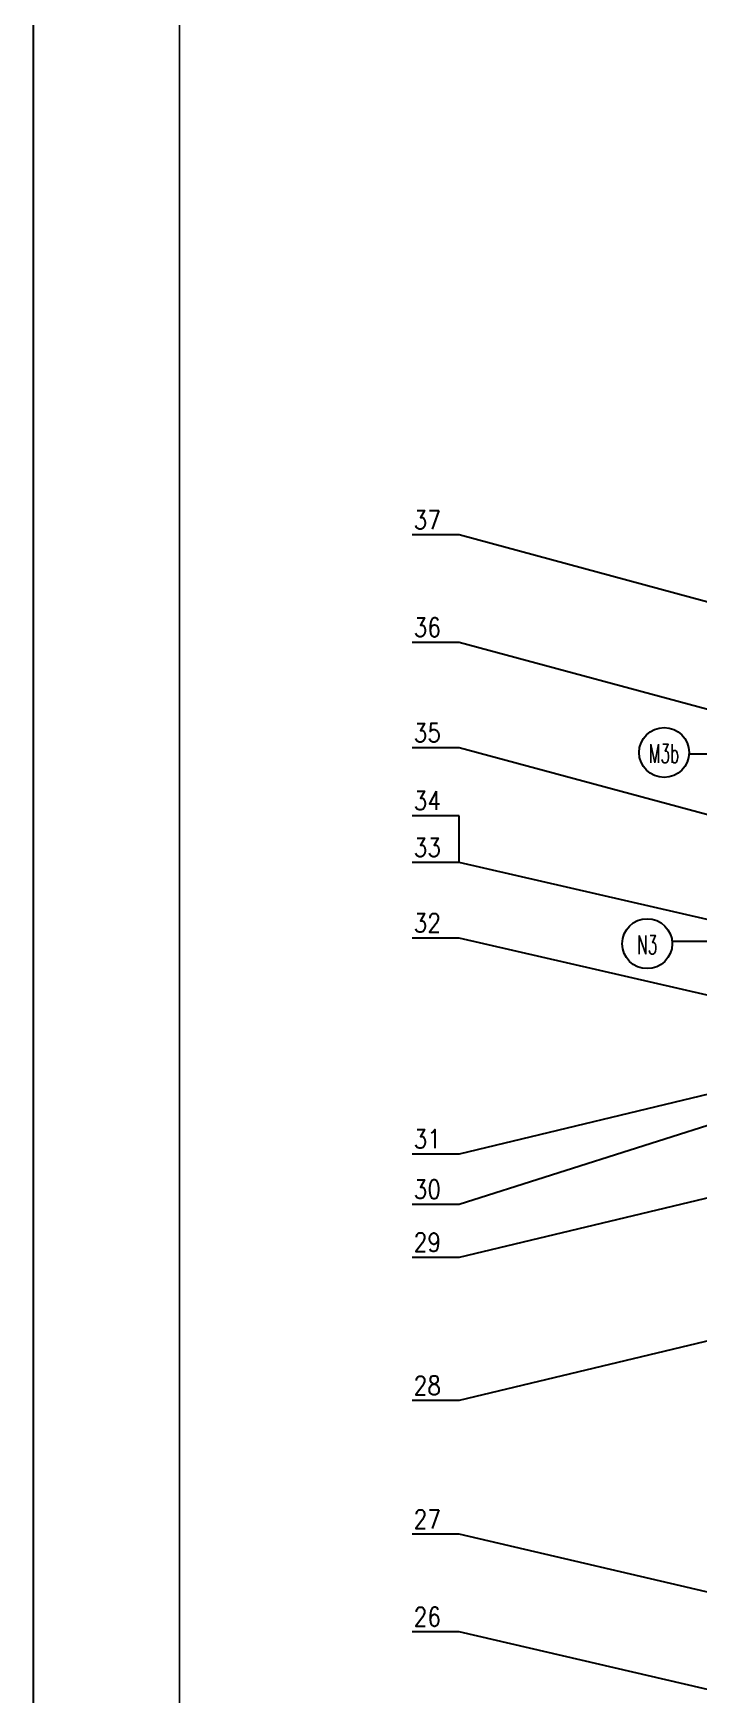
# Model space of a CAD drawing. Extents: x -42 to 819, y -365 to 844.
# Drawn here: x -31.8 to 81.9, y 265.9 to 549.7 of the extents above; entities that cross this region are included whole.
import ezdxf
from ezdxf.enums import TextEntityAlignment as Align

# ---------------------------------------------------------------- set-up
doc = ezdxf.new("R2010")
doc.units = 0
doc.header["$MEASUREMENT"] = 0
doc.linetypes.add('CENTER', pattern=[20, 15, -1.5, 2, -1.5])
for name, color, linetype in [('1', 2, 'CONTINUOUS'), ('2', 1, 'CONTINUOUS'), ('3', 3, 'CENTER'), ('DIM', 4, 'CONTINUOUS')]:
    doc.layers.add(name, color=color, linetype=linetype)
doc.styles.add('SBHZ', font='ROMANS', dxfattribs={"width": 0.85, "bigfont": 'SBTXT'})

msp = doc.modelspace()

# ---------------------------------------------------------------- linework, layer by layer
at = {"layer": '1'}
for p, q in [((-31.84174, 834.22067), (-31.84174, -354.77933)), ((40.95548, 463.95975), (32.95548, 463.95975)), ((106.71628, 446.22511), (40.95548, 463.95975)), ((40.95548, 445.59446), (32.95548, 445.59446)), ((106.71628, 427.85982), (40.95548, 445.59446)), ((40.95548, 427.59221), (32.95548, 427.59221)), ((123.77634, 405.25674), (40.95548, 427.59221)), ((40.95548, 416.00734), (32.95548, 416.00734)), ((40.95548, 408.00734), (40.95548, 416.00734)), ((40.95548, 408.00734), (32.95548, 408.00734)), ((97.91628, 394.89604), (40.95548, 408.00734)), ((40.95548, 395.10712), (32.95548, 395.10712)), ((105.71628, 380.2004), (40.95548, 395.10712)), ((134.70669, 380.75137), (40.95548, 358.217)), ((109.91628, 371.51323), (40.95548, 349.61685)), ((40.95548, 358.217), (32.95548, 358.217)), ((109.91628, 357.06967), (40.95548, 340.56406)), ((40.95548, 349.61685), (32.95548, 349.61685)), ((40.95548, 340.56406), (32.95548, 340.56406)), ((109.91628, 332.61166), (40.95548, 316.10604)), ((40.95548, 316.10604), (32.95548, 316.10604)), ((40.95548, 293.26323), (32.95548, 293.26323)), ((159.91628, 265.6004), (40.95548, 293.26323)), ((40.95548, 276.60484), (32.95548, 276.60484)), ((106.71628, 261.313), (40.95548, 276.60484))]:
    msp.add_line(p, q, dxfattribs=at)
at = {"layer": '2', "const_width": 0.3}
msp.add_lwpolyline([(-6.84174, 824.22067), (-6.84174, -344.77933)], dxfattribs=at)
at = {"layer": '3'}
for p, q in [((80.25013, 426.6004), (167.80412, 426.6004)), ((77.40793, 394.6004), (113.98713, 394.6004))]:
    msp.add_line(p, q, dxfattribs=at)
at = {"layer": 'DIM'}
for centre, radius in [((75.98844, 426.80611), 4.26666), ((73.1131, 394.14689), 4.26667)]:
    msp.add_circle(centre, radius, dxfattribs=at)

# ---------------------------------------------------------------- texts
at = {"layer": '1', "style": 'SBHZ', "width": 0.85}
for s, p in [('37', (33.19207, 464.94652)), ('36', (33.19207, 446.58122)), ('35', (33.19207, 428.57898)), ('34', (33.19207, 416.99411)), ('33', (33.19207, 408.99411)), ('32', (33.19207, 396.09389)), ('31', (33.19207, 359.20377)), ('30', (33.19207, 350.60362)), ('29', (33.19207, 341.55083)), ('28', (33.19207, 317.09281)), ('27', (33.19207, 294.24999)), ('26', (33.19207, 277.59161))]:
    msp.add_text(s, height=3.2, dxfattribs=at).set_placement(p)
at = {"layer": 'DIM', "style": 'SBHZ', "width": 0.6}
for s, height, p in [('M3b', 3.199992, (75.98844, 425.02172)), ('N3', 3.199999, (73.1131, 392.3625))]:
    msp.add_text(s, height=height, dxfattribs=at).set_placement(p, align=Align.CENTER)

doc.saveas('drawing.dxf')
